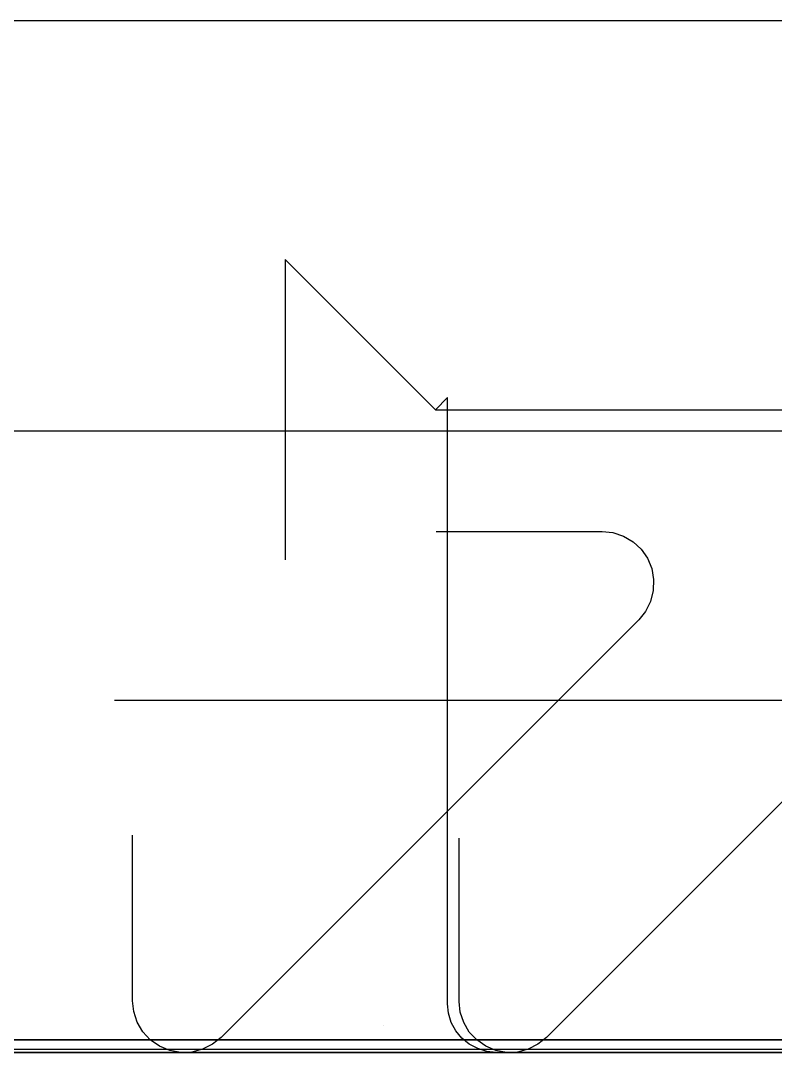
# Model space of a CAD drawing. Header units: metres. Extents: x 34 to 1475, y 34 to 366.
# Drawn here: x 989.5 to 1232.3, y 34 to 366 of the extents above; entities that cross this region are included whole.
import ezdxf

# ---------------------------------------------------------------- set-up
doc = ezdxf.new("R2010")
doc.units = ezdxf.units.M
for name, color, linetype in [('RBAR-T10-F', 2, 'Continuous'), ('RBAR-T10-F1', 2, 'Continuous'), ('RBAR-T10-F2', 2, 'Continuous'), ('RBAR-T10-G', 2, 'Continuous'), ('RBAR-T16-H', 4, 'Continuous'), ('RBAR-T16-H4', 4, 'Continuous'), ('RBAR-T16-K2', 4, 'Continuous'), ('RBAR-T16-K3', 4, 'Continuous'), ('RBAR-T16-K4', 4, 'Continuous'), ('RBAR-T16-L4', 4, 'Continuous'), ('RBAR-T25-J', 6, 'Continuous'), ('RBAR-T8-A', 1, 'Continuous'), ('RBAR-T8-A1', 1, 'Continuous'), ('RBAR-T8-A2', 1, 'Continuous'), ('RBAR-T8-A3', 1, 'Continuous'), ('RBAR-T8-B', 1, 'Continuous'), ('RBAR-T8-B1', 1, 'Continuous'), ('RBAR-T8-D', 1, 'Continuous'), ('RBAR-T8-D1', 1, 'Continuous'), ('RBAR-T8-D2', 1, 'Continuous'), ('RBAR-T8-E', 1, 'Continuous'), ('RBAR-T8-E1', 1, 'Continuous')]:
    doc.layers.add(name, color=color, linetype=linetype)

msp = doc.modelspace()

# ---------------------------------------------------------------- linework, layer by layer
at = {"layer": 'RBAR-T10-F'}
for points in [[(1050, 35, 35), (1050, 35, 4410)], [(1175, 35, 35), (1175, 35, 4410)]]:
    msp.add_polyline3d(points, dxfattribs=at)
at = {"layer": 'RBAR-T10-F1'}
for points in [[(1050, 35, 35), (1050, 35, 5035)], [(1175, 35, 35), (1175, 35, 5035)]]:
    msp.add_polyline3d(points, dxfattribs=at)
at = {"layer": 'RBAR-T10-F2'}
msp.add_polyline3d([(1106.2, 35, 5), (1106.2, 35, 5055)], dxfattribs=at)
at = {"layer": 'RBAR-T10-G'}
for points in [[(721.6, 35, 305.4), (1454.6, 35, 305.4), (1458.6, 35, 305), (1462.4, 35, 303.9), (1466, 35, 302), (1469, 35, 299.5), (1471.6, 35, 296.4), (1473.5, 35, 292.9), (1474.6, 35, 289), (1475, 35, 285.1), (1475, 35, 0)], [(721.6, 35, 4602.7), (1454.6, 35, 4602.7), (1458.6, 35, 4602.3), (1462.4, 35, 4601.2), (1466, 35, 4599.3), (1469, 35, 4596.8), (1471.6, 35, 4593.7), (1473.5, 35, 4590.2), (1474.6, 35, 4586.3), (1475, 35, 4582.4), (1475, 35, 4297.3)]]:
    msp.add_polyline3d(points, dxfattribs=at)
at = {"layer": 'RBAR-T16-H'}
msp.add_polyline3d([(678.6, 38, 0), (1442.8, 38, 0), (1449.1, 38, 0.6), (1455.1, 38, 2.4), (1460.7, 38, 5.4), (1465.6, 38, 9.4), (1469.6, 38, 14.3), (1472.6, 38, 19.9), (1474.4, 38, 25.9), (1475, 38, 32.2), (1475, 38, 152.8), (1474.4, 38, 159.1), (1472.6, 38, 165.2), (1469.6, 38, 170.7), (1465.6, 38, 175.6), (1460.7, 38, 179.6), (1455.1, 38, 182.6), (1449.1, 38, 184.4), (1442.8, 38, 185), (678.6, 38, 185)], dxfattribs=at)
msp.add_polyline3d([(678.6, 38, 0), (1442.8, 38, 0), (1449.1, 38, 0.6), (1455.1, 38, 2.4), (1460.7, 38, 5.4), (1465.6, 38, 9.4), (1469.6, 38, 14.3), (1472.6, 38, 19.9), (1474.4, 38, 25.9), (1475, 38, 32.2), (1475, 38, 152.8), (1474.4, 38, 159.1), (1472.6, 38, 165.2), (1469.6, 38, 170.7), (1465.6, 38, 175.6), (1460.7, 38, 179.6), (1455.1, 38, 182.6), (1449.1, 38, 184.4), (1442.8, 38, 185), (678.6, 38, 185)], dxfattribs=at)
msp.add_polyline3d([(678.6, 38, 0), (1442.8, 38, 0), (1449.1, 38, 0.6), (1455.1, 38, 2.4), (1460.7, 38, 5.4), (1465.6, 38, 9.4), (1469.6, 38, 14.3), (1472.6, 38, 19.9), (1474.4, 38, 25.9), (1475, 38, 32.2), (1475, 38, 152.8), (1474.4, 38, 159.1), (1472.6, 38, 165.2), (1469.6, 38, 170.7), (1465.6, 38, 175.6), (1460.7, 38, 179.6), (1455.1, 38, 182.6), (1449.1, 38, 184.4), (1442.8, 38, 185), (678.6, 38, 185)], dxfattribs=at)
at = {"layer": 'RBAR-T16-H4'}
msp.add_polyline3d([(241.5, 38, 0), (1001.4, 38, 0), (1007.6, 38, 0.6), (1013.6, 38, 2.4), (1019.2, 38, 5.4), (1024, 38, 9.4), (1028, 38, 14.2), (1031, 38, 19.8), (1032.8, 38, 25.8), (1033.4, 38, 32), (1033.4, 38, 1336.8), (1032.8, 38, 1343.1), (1031, 38, 1349.1), (1028, 38, 1354.6), (1024, 38, 1359.5), (1019.2, 38, 1363.4), (1013.6, 38, 1366.4), (1007.6, 38, 1368.2), (1001.4, 38, 1368.8), (241.5, 38, 1368.8)], dxfattribs=at)
at = {"layer": 'RBAR-T16-K2'}
msp.add_polyline3d([(1282.8, 38, 100), (1282.8, 38, 1034.8), (1282.6, 38, 1038.1), (1282.1, 38, 1041.3), (1281.3, 38, 1044.5), (1066.7, 38, 1725.3), (1065.8, 38, 1728.4), (1065.3, 38, 1731.7), (1065.2, 38, 1734.9), (1065.2, 38, 4192.4), (1065.3, 38, 4195.7), (1065.8, 38, 4199), (1066.7, 38, 4202.1), (1140.8, 38, 4437.2), (1141.6, 38, 4440.3), (1142.1, 38, 4443.6), (1142.3, 38, 4446.8), (1142.3, 38, 5055)], dxfattribs=at)
at = {"layer": 'RBAR-T16-K3'}
msp.add_polyline3d([(1359.6, 38, 0), (1359.6, 38, 945.1), (1359.4, 38, 948.4), (1358.9, 38, 951.6), (1358.1, 38, 954.7), (1173.1, 38, 1541.5), (1172.3, 38, 1544.6), (1171.8, 38, 1547.9), (1171.6, 38, 1551.1), (1171.6, 38, 4091.3), (1171.8, 38, 4094.6), (1172.3, 38, 4097.8), (1173.1, 38, 4101), (1228.8, 38, 4277.6), (1229.6, 38, 4280.8), (1230.1, 38, 4284), (1230.3, 38, 4287.2), (1230.3, 38, 4962.4)], dxfattribs=at)
at = {"layer": 'RBAR-T16-K4'}
for points in [[(1110.6, 38, 38), (1110.6, 38, 986.9), (1110.4, 38, 990.2), (1109.9, 38, 993.4), (1109.1, 38, 996.6), (923.4, 38, 1585.7), (922.5, 38, 1588.8), (922, 38, 1592.1), (921.9, 38, 1595.3), (921.9, 38, 4180.9), (922, 38, 4184.2), (922.5, 38, 4187.4), (923.4, 38, 4190.6), (979.3, 38, 4367.9), (980.1, 38, 4371.1), (980.6, 38, 4374.3), (980.8, 38, 4377.6), (980.8, 38, 5000.2)], [(1222.3, 38, 92.8), (1222.3, 38, 1041.7), (1222.2, 38, 1045), (1221.7, 38, 1048.2), (1220.8, 38, 1051.4), (1035.1, 38, 1640.5), (1034.3, 38, 1643.6), (1033.8, 38, 1646.9), (1033.6, 38, 1650.1), (1033.6, 38, 4235.7), (1033.8, 38, 4239), (1034.3, 38, 4242.2), (1035.1, 38, 4245.4), (1091, 38, 4422.7), (1091.8, 38, 4425.9), (1092.3, 38, 4429.1), (1092.5, 38, 4432.4), (1092.5, 38, 5055)]]:
    msp.add_polyline3d(points, dxfattribs=at)
at = {"layer": 'RBAR-T16-L4'}
msp.add_polyline3d([(1227.4, 38, 48), (1227.4, 38, 977.4), (1227.2, 38, 980.6), (1226.7, 38, 983.9), (1225.9, 38, 987), (1097.4, 38, 1394.4), (1096.6, 38, 1397.6), (1096.1, 38, 1400.8), (1096, 38, 1404.1), (1096, 38, 4402.9)], dxfattribs=at)
at = {"layer": 'RBAR-T25-J'}
msp.add_polyline3d([(1106.2, 42.5, 42.5), (1106.2, 42.5, 1892.5)], dxfattribs=at)
at = {"layer": 'RBAR-T8-A'}
msp.add_polyline3d([(841, 34, 0), (1441, 34, 0)], dxfattribs=at)
msp.add_polyline3d([(841, 34, 0), (1441, 34, 0)], dxfattribs=at)
at = {"layer": 'RBAR-T8-A1'}
for points in [[(34, 34, 0), (1134, 34, 0)], [(34, 34, 0), (1134, 34, 0)], [(366, 34, 0), (1466, 34, 0)], [(366, 34, 0), (1466, 34, 0)], [(366, 34, 0), (1466, 34, 0)]]:
    msp.add_polyline3d(points, dxfattribs=at)
at = {"layer": 'RBAR-T8-A2'}
for points in [[(34, 366, 0), (1409, 366, 0)], [(34, 366, 0), (1409, 366, 0)], [(34, 366, 0), (1409, 366, 0)], [(34, 366, 0), (1409, 366, 0)], [(34, 234, 0), (1409, 234, 0)], [(34, 234, 0), (1409, 234, 0)], [(34, 234, 0), (1409, 234, 0)], [(34, 234, 0), (1409, 234, 0)], [(34, 234, 0), (1409, 234, 0)], [(34, 234, 0), (1409, 234, 0)], [(34, 234, 0), (1409, 234, 0)], [(34, 234, 0), (1409, 234, 0)], [(34, 234, 0), (1409, 234, 0)], [(34, 234, 0), (1409, 234, 0)], [(34, 234, 0), (1409, 234, 0)], [(34, 234, 0), (1409, 234, 0)], [(34, 234, 0), (1409, 234, 0)], [(34, 234, 0), (1409, 234, 0)], [(34, 234, 0), (1409, 234, 0)], [(34, 234, 0), (1409, 234, 0)], [(34, 234, 0), (1409, 234, 0)], [(34, 234, 0), (1409, 234, 0)], [(34, 234, 0), (1409, 234, 0)], [(34, 234, 0), (1409, 234, 0)], [(34, 234, 0), (1409, 234, 0)], [(34, 234, 0), (1409, 234, 0)], [(34, 234, 0), (1409, 234, 0)], [(34, 234, 0), (1409, 234, 0)], [(34, 234, 0), (1409, 234, 0)], [(34, 234, 0), (1409, 234, 0)]]:
    msp.add_polyline3d(points, dxfattribs=at)
at = {"layer": 'RBAR-T8-A3'}
msp.add_polyline3d([(34, 366, 0), (1459, 366, 0)], dxfattribs=at)
msp.add_polyline3d([(34, 366, 0), (1459, 366, 0)], dxfattribs=at)
msp.add_polyline3d([(34, 366, 0), (1459, 366, 0)], dxfattribs=at)
msp.add_polyline3d([(34, 366, 0), (1459, 366, 0)], dxfattribs=at)
msp.add_polyline3d([(34, 366, 0), (1459, 366, 0)], dxfattribs=at)
msp.add_polyline3d([(34, 366, 0), (1459, 366, 0)], dxfattribs=at)
msp.add_polyline3d([(34, 366, 0), (1459, 366, 0)], dxfattribs=at)
msp.add_polyline3d([(34, 366, 0), (1459, 366, 0)], dxfattribs=at)
msp.add_polyline3d([(34, 366, 0), (1459, 366, 0)], dxfattribs=at)
msp.add_polyline3d([(34, 366, 0), (1459, 366, 0)], dxfattribs=at)
msp.add_polyline3d([(34, 366, 0), (1459, 366, 0)], dxfattribs=at)
msp.add_polyline3d([(34, 366, 0), (1459, 366, 0)], dxfattribs=at)
msp.add_polyline3d([(34, 366, 0), (1459, 366, 0)], dxfattribs=at)
msp.add_polyline3d([(34, 366, 0), (1459, 366, 0)], dxfattribs=at)
msp.add_polyline3d([(34, 366, 0), (1459, 366, 0)], dxfattribs=at)
msp.add_polyline3d([(34, 366, 0), (1459, 366, 0)], dxfattribs=at)
msp.add_polyline3d([(34, 366, 0), (1459, 366, 0)], dxfattribs=at)
msp.add_polyline3d([(34, 366, 0), (1459, 366, 0)], dxfattribs=at)
msp.add_polyline3d([(34, 366, 0), (1459, 366, 0)], dxfattribs=at)
msp.add_polyline3d([(34, 366, 0), (1459, 366, 0)], dxfattribs=at)
msp.add_polyline3d([(34, 366, 0), (1459, 366, 0)], dxfattribs=at)
msp.add_polyline3d([(34, 366, 0), (1459, 366, 0)], dxfattribs=at)
msp.add_polyline3d([(34, 366, 0), (1459, 366, 0)], dxfattribs=at)
msp.add_polyline3d([(34, 366, 0), (1459, 366, 0)], dxfattribs=at)
msp.add_polyline3d([(34, 366, 0), (1459, 366, 0)], dxfattribs=at)
msp.add_polyline3d([(34, 366, 0), (1459, 366, 0)], dxfattribs=at)
msp.add_polyline3d([(34, 366, 0), (1459, 366, 0)], dxfattribs=at)
msp.add_polyline3d([(34, 366, 0), (1459, 366, 0)], dxfattribs=at)
msp.add_polyline3d([(34, 366, 0), (1459, 366, 0)], dxfattribs=at)
msp.add_polyline3d([(34, 366, 0), (1459, 366, 0)], dxfattribs=at)
at = {"layer": 'RBAR-T8-B'}
for points in [[(815.8, 34, 866.1), (1202.3, 34, 866.1), (1205.5, 34, 866.4), (1208.6, 34, 867.3), (1211.4, 34, 868.8), (1213.9, 34, 870.8), (1215.9, 34, 873.3), (1217.4, 34, 876.1), (1218.3, 34, 879.2), (1218.6, 34, 882.3), (1218.6, 34, 933.2), (1218.3, 34, 936.4), (1217.4, 34, 939.4), (1215.9, 34, 942.2), (1213.9, 34, 944.7), (1211.4, 34, 946.7), (1208.6, 34, 948.2), (1205.5, 34, 949.2), (1202.3, 34, 949.5), (815.8, 34, 949.5)], [(815.8, 34, 883.3), (1202.3, 34, 883.3), (1205.5, 34, 883.6), (1208.6, 34, 884.5), (1211.4, 34, 886), (1213.9, 34, 888), (1215.9, 34, 890.5), (1217.4, 34, 893.3), (1218.3, 34, 896.4), (1218.6, 34, 899.6), (1218.6, 34, 950.4), (1218.3, 34, 953.6), (1217.4, 34, 956.6), (1215.9, 34, 959.5), (1213.9, 34, 961.9), (1211.4, 34, 963.9), (1208.6, 34, 965.5), (1205.5, 34, 966.4), (1202.3, 34, 966.7), (815.8, 34, 966.7)], [(815.8, 34, 1058), (1202.3, 34, 1058), (1205.5, 34, 1058.3), (1208.6, 34, 1059.2), (1211.4, 34, 1060.7), (1213.9, 34, 1062.7), (1215.9, 34, 1065.2), (1217.4, 34, 1068), (1218.3, 34, 1071.1), (1218.6, 34, 1074.3), (1218.6, 34, 1125.1), (1218.3, 34, 1128.3), (1217.4, 34, 1131.3), (1215.9, 34, 1134.2), (1213.9, 34, 1136.6), (1211.4, 34, 1138.7), (1208.6, 34, 1140.2), (1205.5, 34, 1141.1), (1202.3, 34, 1141.4), (815.8, 34, 1141.4)], [(815.8, 34, 1075.1), (1202.3, 34, 1075.1), (1205.5, 34, 1075.4), (1208.6, 34, 1076.4), (1211.4, 34, 1077.9), (1213.9, 34, 1079.9), (1215.9, 34, 1082.3), (1217.4, 34, 1085.2), (1218.3, 34, 1088.2), (1218.6, 34, 1091.4), (1218.6, 34, 1142.2), (1218.3, 34, 1145.4), (1217.4, 34, 1148.5), (1215.9, 34, 1151.3), (1213.9, 34, 1153.8), (1211.4, 34, 1155.8), (1208.6, 34, 1157.3), (1205.5, 34, 1158.2), (1202.3, 34, 1158.5), (815.8, 34, 1158.5)], [(815.8, 34, 1249.9), (1202.3, 34, 1249.9), (1205.5, 34, 1250.2), (1208.6, 34, 1251.1), (1211.4, 34, 1252.6), (1213.9, 34, 1254.7), (1215.9, 34, 1257.1), (1217.4, 34, 1259.9), (1218.3, 34, 1263), (1218.6, 34, 1266.2), (1218.6, 34, 1317), (1218.3, 34, 1320.2), (1217.4, 34, 1323.3), (1215.9, 34, 1326.1), (1213.9, 34, 1328.5), (1211.4, 34, 1330.6), (1208.6, 34, 1332.1), (1205.5, 34, 1333), (1202.3, 34, 1333.3), (815.8, 34, 1333.3)], [(815.8, 34, 1266.9), (1202.3, 34, 1266.9), (1205.5, 34, 1267.3), (1208.6, 34, 1268.2), (1211.4, 34, 1269.7), (1213.9, 34, 1271.7), (1215.9, 34, 1274.2), (1217.4, 34, 1277), (1218.3, 34, 1280), (1218.6, 34, 1283.2), (1218.6, 34, 1334.1), (1218.3, 34, 1337.3), (1217.4, 34, 1340.3), (1215.9, 34, 1343.1), (1213.9, 34, 1345.6), (1211.4, 34, 1347.6), (1208.6, 34, 1349.1), (1205.5, 34, 1350), (1202.3, 34, 1350.4), (815.8, 34, 1350.4)], [(815.8, 34, 1441.8), (1202.3, 34, 1441.8), (1205.5, 34, 1442.1), (1208.6, 34, 1443), (1211.4, 34, 1444.6), (1213.9, 34, 1446.6), (1215.9, 34, 1449), (1217.4, 34, 1451.9), (1218.3, 34, 1454.9), (1218.6, 34, 1458.1), (1218.6, 34, 1508.9), (1218.3, 34, 1512.1), (1217.4, 34, 1515.2), (1215.9, 34, 1518), (1213.9, 34, 1520.5), (1211.4, 34, 1522.5), (1208.6, 34, 1524), (1205.5, 34, 1524.9), (1202.3, 34, 1525.2), (815.8, 34, 1525.2)], [(815.8, 34, 1458.8), (1202.3, 34, 1458.8), (1205.5, 34, 1459.1), (1208.6, 34, 1460), (1211.4, 34, 1461.5), (1213.9, 34, 1463.5), (1215.9, 34, 1466), (1217.4, 34, 1468.8), (1218.3, 34, 1471.9), (1218.6, 34, 1475.1), (1218.6, 34, 1525.9), (1218.3, 34, 1529.1), (1217.4, 34, 1532.1), (1215.9, 34, 1535), (1213.9, 34, 1537.4), (1211.4, 34, 1539.4), (1208.6, 34, 1541), (1205.5, 34, 1541.9), (1202.3, 34, 1542.2), (815.8, 34, 1542.2)], [(815.8, 34, 1633.7), (1202.3, 34, 1633.7), (1205.5, 34, 1634), (1208.6, 34, 1635), (1211.4, 34, 1636.5), (1213.9, 34, 1638.5), (1215.9, 34, 1641), (1217.4, 34, 1643.8), (1218.3, 34, 1646.8), (1218.6, 34, 1650), (1218.6, 34, 1700.9), (1218.3, 34, 1704), (1217.4, 34, 1707.1), (1215.9, 34, 1709.9), (1213.9, 34, 1712.4), (1211.4, 34, 1714.4), (1208.6, 34, 1715.9), (1205.5, 34, 1716.8), (1202.3, 34, 1717.1), (815.8, 34, 1717.1)], [(815.8, 34, 1650.6), (1202.3, 34, 1650.6), (1205.5, 34, 1650.9), (1208.6, 34, 1651.8), (1211.4, 34, 1653.4), (1213.9, 34, 1655.4), (1215.9, 34, 1657.8), (1217.4, 34, 1660.7), (1218.3, 34, 1663.7), (1218.6, 34, 1666.9), (1218.6, 34, 1717.7), (1218.3, 34, 1720.9), (1217.4, 34, 1724), (1215.9, 34, 1726.8), (1213.9, 34, 1729.3), (1211.4, 34, 1731.3), (1208.6, 34, 1732.8), (1205.5, 34, 1733.7), (1202.3, 34, 1734), (815.8, 34, 1734)], [(1038.2, 34, 0), (1424.7, 34, 0), (1427.9, 34, 0.3), (1431, 34, 1.2), (1433.8, 34, 2.7), (1436.2, 34, 4.8), (1438.3, 34, 7.2), (1439.8, 34, 10), (1440.7, 34, 13.1), (1441, 34, 16.3), (1441, 34, 67.1), (1440.7, 34, 70.3), (1439.8, 34, 73.4), (1438.3, 34, 76.2), (1436.2, 34, 78.6), (1433.8, 34, 80.7), (1431, 34, 82.2), (1427.9, 34, 83.1), (1424.7, 34, 83.4), (1038.2, 34, 83.4)], [(1038.2, 34, 0), (1424.7, 34, 0), (1427.9, 34, 0.3), (1431, 34, 1.2), (1433.8, 34, 2.7), (1436.2, 34, 4.8), (1438.3, 34, 7.2), (1439.8, 34, 10), (1440.7, 34, 13.1), (1441, 34, 16.3), (1441, 34, 67.1), (1440.7, 34, 70.3), (1439.8, 34, 73.4), (1438.3, 34, 76.2), (1436.2, 34, 78.6), (1433.8, 34, 80.7), (1431, 34, 82.2), (1427.9, 34, 83.1), (1424.7, 34, 83.4), (1038.2, 34, 83.4)], [(1038.2, 34, 0), (1424.7, 34, 0), (1427.9, 34, 0.3), (1431, 34, 1.2), (1433.8, 34, 2.7), (1436.2, 34, 4.8), (1438.3, 34, 7.2), (1439.8, 34, 10), (1440.7, 34, 13.1), (1441, 34, 16.3), (1441, 34, 67.1), (1440.7, 34, 70.3), (1439.8, 34, 73.4), (1438.3, 34, 76.2), (1436.2, 34, 78.6), (1433.8, 34, 80.7), (1431, 34, 82.2), (1427.9, 34, 83.1), (1424.7, 34, 83.4), (1038.2, 34, 83.4)], [(1038.2, 34, 0), (1424.7, 34, 0), (1427.9, 34, 0.3), (1431, 34, 1.2), (1433.8, 34, 2.7), (1436.2, 34, 4.8), (1438.3, 34, 7.2), (1439.8, 34, 10), (1440.7, 34, 13.1), (1441, 34, 16.3), (1441, 34, 67.1), (1440.7, 34, 70.3), (1439.8, 34, 73.4), (1438.3, 34, 76.2), (1436.2, 34, 78.6), (1433.8, 34, 80.7), (1431, 34, 82.2), (1427.9, 34, 83.1), (1424.7, 34, 83.4), (1038.2, 34, 83.4)], [(1038.2, 34, 0), (1424.7, 34, 0), (1427.9, 34, 0.3), (1431, 34, 1.2), (1433.8, 34, 2.7), (1436.2, 34, 4.8), (1438.3, 34, 7.2), (1439.8, 34, 10), (1440.7, 34, 13.1), (1441, 34, 16.3), (1441, 34, 67.1), (1440.7, 34, 70.3), (1439.8, 34, 73.4), (1438.3, 34, 76.2), (1436.2, 34, 78.6), (1433.8, 34, 80.7), (1431, 34, 82.2), (1427.9, 34, 83.1), (1424.7, 34, 83.4), (1038.2, 34, 83.4)], [(1038.2, 34, 0), (1424.7, 34, 0), (1427.9, 34, 0.3), (1431, 34, 1.2), (1433.8, 34, 2.7), (1436.2, 34, 4.8), (1438.3, 34, 7.2), (1439.8, 34, 10), (1440.7, 34, 13.1), (1441, 34, 16.3), (1441, 34, 67.1), (1440.7, 34, 70.3), (1439.8, 34, 73.4), (1438.3, 34, 76.2), (1436.2, 34, 78.6), (1433.8, 34, 80.7), (1431, 34, 82.2), (1427.9, 34, 83.1), (1424.7, 34, 83.4), (1038.2, 34, 83.4)], [(1038.2, 34, 0), (1424.7, 34, 0), (1427.9, 34, 0.3), (1431, 34, 1.2), (1433.8, 34, 2.7), (1436.2, 34, 4.8), (1438.3, 34, 7.2), (1439.8, 34, 10), (1440.7, 34, 13.1), (1441, 34, 16.3), (1441, 34, 67.1), (1440.7, 34, 70.3), (1439.8, 34, 73.4), (1438.3, 34, 76.2), (1436.2, 34, 78.6), (1433.8, 34, 80.7), (1431, 34, 82.2), (1427.9, 34, 83.1), (1424.7, 34, 83.4), (1038.2, 34, 83.4)]]:
    msp.add_polyline3d(points, dxfattribs=at)
at = {"layer": 'RBAR-T8-B1'}
for points in [[(1019.7, 34, 0), (1403.9, 34, 0), (1407, 34.3, 0), (1410.1, 35.2, 0), (1412.9, 36.7, 0), (1415.3, 38.7, 0), (1417.3, 41.2, 0), (1418.8, 44, 0), (1419.7, 47, 0), (1420, 50.2, 0), (1420, 131.1, 0), (1419.7, 134.2, 0), (1418.8, 137.2, 0), (1417.3, 140, 0), (1415.3, 142.5, 0), (1412.9, 144.5, 0), (1410.1, 146, 0), (1407, 146.9, 0), (1403.9, 147.2, 0), (1019.7, 147.2, 0)], [(1019.7, 34, 0), (1403.9, 34, 0), (1407, 34.3, 0), (1410.1, 35.2, 0), (1412.9, 36.7, 0), (1415.3, 38.7, 0), (1417.3, 41.2, 0), (1418.8, 44, 0), (1419.7, 47, 0), (1420, 50.2, 0), (1420, 131.1, 0), (1419.7, 134.2, 0), (1418.8, 137.2, 0), (1417.3, 140, 0), (1415.3, 142.5, 0), (1412.9, 144.5, 0), (1410.1, 146, 0), (1407, 146.9, 0), (1403.9, 147.2, 0), (1019.7, 147.2, 0)], [(1019.7, 34, 0), (1403.9, 34, 0), (1407, 34.3, 0), (1410.1, 35.2, 0), (1412.9, 36.7, 0), (1415.3, 38.7, 0), (1417.3, 41.2, 0), (1418.8, 44, 0), (1419.7, 47, 0), (1420, 50.2, 0), (1420, 131.1, 0), (1419.7, 134.2, 0), (1418.8, 137.2, 0), (1417.3, 140, 0), (1415.3, 142.5, 0), (1412.9, 144.5, 0), (1410.1, 146, 0), (1407, 146.9, 0), (1403.9, 147.2, 0), (1019.7, 147.2, 0)], [(1019.7, 34, 0), (1403.9, 34, 0), (1407, 34.3, 0), (1410.1, 35.2, 0), (1412.9, 36.7, 0), (1415.3, 38.7, 0), (1417.3, 41.2, 0), (1418.8, 44, 0), (1419.7, 47, 0), (1420, 50.2, 0), (1420, 131.1, 0), (1419.7, 134.2, 0), (1418.8, 137.2, 0), (1417.3, 140, 0), (1415.3, 142.5, 0), (1412.9, 144.5, 0), (1410.1, 146, 0), (1407, 146.9, 0), (1403.9, 147.2, 0), (1019.7, 147.2, 0)], [(1019.7, 34, 0), (1403.9, 34, 0), (1407, 34.3, 0), (1410.1, 35.2, 0), (1412.9, 36.7, 0), (1415.3, 38.7, 0), (1417.3, 41.2, 0), (1418.8, 44, 0), (1419.7, 47, 0), (1420, 50.2, 0), (1420, 131.1, 0), (1419.7, 134.2, 0), (1418.8, 137.2, 0), (1417.3, 140, 0), (1415.3, 142.5, 0), (1412.9, 144.5, 0), (1410.1, 146, 0), (1407, 146.9, 0), (1403.9, 147.2, 0), (1019.7, 147.2, 0)], [(1019.7, 34, 0), (1403.9, 34, 0), (1407, 34.3, 0), (1410.1, 35.2, 0), (1412.9, 36.7, 0), (1415.3, 38.7, 0), (1417.3, 41.2, 0), (1418.8, 44, 0), (1419.7, 47, 0), (1420, 50.2, 0), (1420, 131.1, 0), (1419.7, 134.2, 0), (1418.8, 137.2, 0), (1417.3, 140, 0), (1415.3, 142.5, 0), (1412.9, 144.5, 0), (1410.1, 146, 0), (1407, 146.9, 0), (1403.9, 147.2, 0), (1019.7, 147.2, 0)], [(1019.7, 34, 0), (1403.9, 34, 0), (1407, 34.3, 0), (1410.1, 35.2, 0), (1412.9, 36.7, 0), (1415.3, 38.7, 0), (1417.3, 41.2, 0), (1418.8, 44, 0), (1419.7, 47, 0), (1420, 50.2, 0), (1420, 131.1, 0), (1419.7, 134.2, 0), (1418.8, 137.2, 0), (1417.3, 140, 0), (1415.3, 142.5, 0), (1412.9, 144.5, 0), (1410.1, 146, 0), (1407, 146.9, 0), (1403.9, 147.2, 0), (1019.7, 147.2, 0)], [(1019.7, 34, 0), (1403.9, 34, 0), (1407, 34.3, 0), (1410.1, 35.2, 0), (1412.9, 36.7, 0), (1415.3, 38.7, 0), (1417.3, 41.2, 0), (1418.8, 44, 0), (1419.7, 47, 0), (1420, 50.2, 0), (1420, 131.1, 0), (1419.7, 134.2, 0), (1418.8, 137.2, 0), (1417.3, 140, 0), (1415.3, 142.5, 0), (1412.9, 144.5, 0), (1410.1, 146, 0), (1407, 146.9, 0), (1403.9, 147.2, 0), (1019.7, 147.2, 0)], [(1019.7, 34, 0), (1403.9, 34, 0), (1407, 34.3, 0), (1410.1, 35.2, 0), (1412.9, 36.7, 0), (1415.3, 38.7, 0), (1417.3, 41.2, 0), (1418.8, 44, 0), (1419.7, 47, 0), (1420, 50.2, 0), (1420, 131.1, 0), (1419.7, 134.2, 0), (1418.8, 137.2, 0), (1417.3, 140, 0), (1415.3, 142.5, 0), (1412.9, 144.5, 0), (1410.1, 146, 0), (1407, 146.9, 0), (1403.9, 147.2, 0), (1019.7, 147.2, 0)], [(1074.6, 34, 0), (1458.8, 34, 0), (1462, 34.3, 0), (1465, 35.2, 0), (1467.8, 36.7, 0), (1470.3, 38.7, 0), (1472.3, 41.2, 0), (1473.8, 44, 0), (1474.7, 47, 0), (1475, 50.2, 0), (1475, 131.1, 0), (1474.7, 134.2, 0), (1473.8, 137.2, 0), (1472.3, 140, 0), (1470.3, 142.5, 0), (1467.8, 144.5, 0), (1465, 146, 0), (1462, 146.9, 0), (1458.8, 147.2, 0), (1074.6, 147.2, 0)], [(1074.6, 34, 0), (1458.8, 34, 0), (1462, 34.3, 0), (1465, 35.2, 0), (1467.8, 36.7, 0), (1470.3, 38.7, 0), (1472.3, 41.2, 0), (1473.8, 44, 0), (1474.7, 47, 0), (1475, 50.2, 0), (1475, 131.1, 0), (1474.7, 134.2, 0), (1473.8, 137.2, 0), (1472.3, 140, 0), (1470.3, 142.5, 0), (1467.8, 144.5, 0), (1465, 146, 0), (1462, 146.9, 0), (1458.8, 147.2, 0), (1074.6, 147.2, 0)]]:
    msp.add_polyline3d(points, dxfattribs=at)
at = {"layer": 'RBAR-T8-D'}
for points in [[(859.3, 34, 2476.3), (1037, 34, 2476.3), (1040.1, 34, 2476), (1043.1, 34, 2475.1), (1045.8, 34, 2473.6), (1048.2, 34, 2471.7), (1050.1, 34, 2469.3), (1051.6, 34, 2466.6), (1052.5, 34, 2463.6), (1052.8, 34, 2460.5), (1052.8, 34, 2174.1), (1052.5, 34, 2171.1), (1051.6, 34, 2168.1), (1050.1, 34, 2165.4), (1048.2, 34, 2163), (1045.8, 34, 2161), (1043.1, 34, 2159.6), (1040.1, 34, 2158.7), (1037, 34, 2158.4), (879, 34, 2158.4)], [(859.3, 34, 2574.2), (1037, 34, 2574.2), (1040.1, 34, 2573.9), (1043.1, 34, 2573), (1045.8, 34, 2571.5), (1048.2, 34, 2569.6), (1050.1, 34, 2567.2), (1051.6, 34, 2564.4), (1052.5, 34, 2561.5), (1052.8, 34, 2558.4), (1052.8, 34, 2272), (1052.5, 34, 2268.9), (1051.6, 34, 2266), (1050.1, 34, 2263.3), (1048.2, 34, 2260.9), (1045.8, 34, 2258.9), (1043.1, 34, 2257.4), (1040.1, 34, 2256.5), (1037, 34, 2256.2), (879, 34, 2256.2)], [(994, 34, 5006.1), (1171.7, 34, 5006.1), (1174.8, 34, 5005.8), (1177.8, 34, 5004.9), (1180.5, 34, 5003.5), (1182.9, 34, 5001.5), (1184.9, 34, 4999.1), (1186.3, 34, 4996.4), (1187.2, 34, 4993.4), (1187.5, 34, 4990.3), (1187.5, 34, 4704), (1187.2, 34, 4700.9), (1186.3, 34, 4697.9), (1184.9, 34, 4695.2), (1182.9, 34, 4692.8), (1180.5, 34, 4690.8), (1177.8, 34, 4689.4), (1174.8, 34, 4688.5), (1171.7, 34, 4688.2), (1013.7, 34, 4688.2), (1010.7, 34, 4688.5), (1007.7, 34, 4689.4), (1005, 34, 4690.8), (1002.6, 34, 4692.8), (1000.6, 34, 4695.2), (999.1, 34, 4697.9), (998.2, 34, 4700.9), (997.9, 34, 4704), (997.9, 34, 5010.1), (994, 34, 5006.1), (945.1, 34, 5055)], [(1247.5, 34, 318), (1198.6, 34, 366.8), (1198.6, 34, 269.1)], [(1247.5, 34, 318), (1198.6, 34, 366.8), (1198.6, 34, 269.1)]]:
    msp.add_polyline3d(points, dxfattribs=at)
at = {"layer": 'RBAR-T8-D1'}
for points in [[(1425.4, 34, 0), (1142.4, 34, 0), (1139.4, 34.3, 0), (1136.5, 35.2, 0), (1133.8, 36.6, 0), (1131.4, 38.6, 0), (1129.5, 40.9, 0), (1128, 43.6, 0), (1127.1, 46.6, 0), (1126.8, 49.6, 0), (1126.8, 244.7, 0), (1122.9, 240.8, 0), (1074.6, 289.1, 0), (1074.6, 192.5, 0)], [(1425.4, 34, 0), (1142.4, 34, 0), (1139.4, 34.3, 0), (1136.5, 35.2, 0), (1133.8, 36.6, 0), (1131.4, 38.6, 0), (1129.5, 40.9, 0), (1128, 43.6, 0), (1127.1, 46.6, 0), (1126.8, 49.6, 0), (1126.8, 244.7, 0), (1122.9, 240.8, 0), (1074.6, 289.1, 0), (1074.6, 192.5, 0)], [(1425.4, 34, 0), (1142.4, 34, 0), (1139.4, 34.3, 0), (1136.5, 35.2, 0), (1133.8, 36.6, 0), (1131.4, 38.6, 0), (1129.5, 40.9, 0), (1128, 43.6, 0), (1127.1, 46.6, 0), (1126.8, 49.6, 0), (1126.8, 244.7, 0), (1122.9, 240.8, 0), (1074.6, 289.1, 0), (1074.6, 192.5, 0)], [(1122.9, 240.8, 0), (1425.4, 240.8, 0)], [(1122.9, 240.8, 0), (1425.4, 240.8, 0)], [(1122.9, 240.8, 0), (1425.4, 240.8, 0)]]:
    msp.add_polyline3d(points, dxfattribs=at)
at = {"layer": 'RBAR-T8-D2'}
for points in [[(864.4, 34, 536.7), (1168.7, 34, 536.7), (1171.8, 34, 536.4), (1174.7, 34, 535.5), (1177.4, 34, 534.1), (1179.8, 34, 532.1), (1181.8, 34, 529.7), (1183.2, 34, 527), (1184.1, 34, 524.1), (1184.4, 34, 521), (1184.4, 34, 148), (1184.1, 34, 144.9), (1183.2, 34, 142), (1181.8, 34, 139.3), (1179.8, 34, 136.9), (1177.4, 34, 134.9), (1174.7, 34, 133.5), (1171.8, 34, 132.6), (1168.7, 34, 132.3), (884, 34, 132.3)], [(864.4, 34, 625), (1168.7, 34, 625), (1171.8, 34, 624.7), (1174.7, 34, 623.8), (1177.4, 34, 622.3), (1179.8, 34, 620.4), (1181.8, 34, 618), (1183.2, 34, 615.3), (1184.1, 34, 612.3), (1184.4, 34, 609.3), (1184.4, 34, 236.2), (1184.1, 34, 233.2), (1183.2, 34, 230.2), (1181.8, 34, 227.5), (1179.8, 34, 225.1), (1177.4, 34, 223.2), (1174.7, 34, 221.7), (1171.8, 34, 220.8), (1168.7, 34, 220.5), (884, 34, 220.5)], [(864.4, 34, 713.2), (1168.7, 34, 713.2), (1171.8, 34, 712.9), (1174.7, 34, 712), (1177.4, 34, 710.5), (1179.8, 34, 708.6), (1181.8, 34, 706.2), (1183.2, 34, 703.5), (1184.1, 34, 700.5), (1184.4, 34, 697.5), (1184.4, 34, 324.5), (1184.1, 34, 321.4), (1183.2, 34, 318.4), (1181.8, 34, 315.7), (1179.8, 34, 313.4), (1177.4, 34, 311.4), (1174.7, 34, 309.9), (1171.8, 34, 309.1), (1168.7, 34, 308.8), (884, 34, 308.8)], [(864.4, 34, 801.4), (1168.7, 34, 801.4), (1171.8, 34, 801.1), (1174.7, 34, 800.2), (1177.4, 34, 798.8), (1179.8, 34, 796.8), (1181.8, 34, 794.5), (1183.2, 34, 791.7), (1184.1, 34, 788.8), (1184.4, 34, 785.7), (1184.4, 34, 412.7), (1184.1, 34, 409.6), (1183.2, 34, 406.7), (1181.8, 34, 404), (1179.8, 34, 401.6), (1177.4, 34, 399.6), (1174.7, 34, 398.2), (1171.8, 34, 397.3), (1168.7, 34, 397), (884, 34, 397)], [(864.4, 34, 977.9), (1168.7, 34, 977.9), (1171.8, 34, 977.6), (1174.7, 34, 976.7), (1177.4, 34, 975.3), (1179.8, 34, 973.3), (1181.8, 34, 971), (1183.2, 34, 968.2), (1184.1, 34, 965.3), (1184.4, 34, 962.2), (1184.4, 34, 589.2), (1184.1, 34, 586.1), (1183.2, 34, 583.2), (1181.8, 34, 580.5), (1179.8, 34, 578.1), (1177.4, 34, 576.1), (1174.7, 34, 574.7), (1171.8, 34, 573.8), (1168.7, 34, 573.5), (884, 34, 573.5)], [(864.4, 34, 1066.2), (1168.7, 34, 1066.2), (1171.8, 34, 1065.9), (1174.7, 34, 1065), (1177.4, 34, 1063.5), (1179.8, 34, 1061.6), (1181.8, 34, 1059.2), (1183.2, 34, 1056.5), (1184.1, 34, 1053.5), (1184.4, 34, 1050.5), (1184.4, 34, 677.5), (1184.1, 34, 674.4), (1183.2, 34, 671.4), (1181.8, 34, 668.7), (1179.8, 34, 666.4), (1177.4, 34, 664.4), (1174.7, 34, 662.9), (1171.8, 34, 662.1), (1168.7, 34, 661.8), (884, 34, 661.8)], [(864.4, 34, 1154.4), (1168.7, 34, 1154.4), (1171.8, 34, 1154.1), (1174.7, 34, 1153.2), (1177.4, 34, 1151.8), (1179.8, 34, 1149.8), (1181.8, 34, 1147.5), (1183.2, 34, 1144.7), (1184.1, 34, 1141.8), (1184.4, 34, 1138.7), (1184.4, 34, 765.7), (1184.1, 34, 762.6), (1183.2, 34, 759.7), (1181.8, 34, 757), (1179.8, 34, 754.6), (1177.4, 34, 752.6), (1174.7, 34, 751.2), (1171.8, 34, 750.3), (1168.7, 34, 750), (884, 34, 750)], [(1425.3, 34, 0), (1140.6, 34, 0), (1137.6, 34, 0.3), (1134.6, 34, 1.2), (1131.9, 34, 2.6), (1129.5, 34, 4.6), (1127.6, 34, 7), (1126.1, 34, 9.7), (1125.2, 34, 12.6), (1124.9, 34, 15.7), (1124.9, 34, 408.4), (1121, 34, 404.4), (1072.4, 34, 453), (1072.4, 34, 355.8)], [(1425.3, 34, 0), (1140.6, 34, 0), (1137.6, 34, 0.3), (1134.6, 34, 1.2), (1131.9, 34, 2.6), (1129.5, 34, 4.6), (1127.6, 34, 7), (1126.1, 34, 9.7), (1125.2, 34, 12.6), (1124.9, 34, 15.7), (1124.9, 34, 408.4), (1121, 34, 404.4), (1072.4, 34, 453), (1072.4, 34, 355.8)], [(1425.3, 34, 0), (1140.6, 34, 0), (1137.6, 34, 0.3), (1134.6, 34, 1.2), (1131.9, 34, 2.6), (1129.5, 34, 4.6), (1127.6, 34, 7), (1126.1, 34, 9.7), (1125.2, 34, 12.6), (1124.9, 34, 15.7), (1124.9, 34, 408.4), (1121, 34, 404.4), (1072.4, 34, 453), (1072.4, 34, 355.8)], [(1425.3, 34, 0), (1140.6, 34, 0), (1137.6, 34, 0.3), (1134.6, 34, 1.2), (1131.9, 34, 2.6), (1129.5, 34, 4.6), (1127.6, 34, 7), (1126.1, 34, 9.7), (1125.2, 34, 12.6), (1124.9, 34, 15.7), (1124.9, 34, 408.4), (1121, 34, 404.4), (1072.4, 34, 453), (1072.4, 34, 355.8)], [(1425.3, 34, 0), (1140.6, 34, 0), (1137.6, 34, 0.3), (1134.6, 34, 1.2), (1131.9, 34, 2.6), (1129.5, 34, 4.6), (1127.6, 34, 7), (1126.1, 34, 9.7), (1125.2, 34, 12.6), (1124.9, 34, 15.7), (1124.9, 34, 408.4), (1121, 34, 404.4), (1072.4, 34, 453), (1072.4, 34, 355.8)], [(1425.3, 34, 0), (1140.6, 34, 0), (1137.6, 34, 0.3), (1134.6, 34, 1.2), (1131.9, 34, 2.6), (1129.5, 34, 4.6), (1127.6, 34, 7), (1126.1, 34, 9.7), (1125.2, 34, 12.6), (1124.9, 34, 15.7), (1124.9, 34, 408.4), (1121, 34, 404.4), (1072.4, 34, 453), (1072.4, 34, 355.8)], [(1425.3, 34, 0), (1140.6, 34, 0), (1137.6, 34, 0.3), (1134.6, 34, 1.2), (1131.9, 34, 2.6), (1129.5, 34, 4.6), (1127.6, 34, 7), (1126.1, 34, 9.7), (1125.2, 34, 12.6), (1124.9, 34, 15.7), (1124.9, 34, 408.4), (1121, 34, 404.4), (1072.4, 34, 453), (1072.4, 34, 355.8)], [(1425.3, 34, 0), (1140.6, 34, 0), (1137.6, 34, 0.3), (1134.6, 34, 1.2), (1131.9, 34, 2.6), (1129.5, 34, 4.6), (1127.6, 34, 7), (1126.1, 34, 9.7), (1125.2, 34, 12.6), (1124.9, 34, 15.7), (1124.9, 34, 408.4), (1121, 34, 404.4), (1072.4, 34, 453), (1072.4, 34, 355.8)], [(1425.3, 34, 0), (1140.6, 34, 0), (1137.6, 34, 0.3), (1134.6, 34, 1.2), (1131.9, 34, 2.6), (1129.5, 34, 4.6), (1127.6, 34, 7), (1126.1, 34, 9.7), (1125.2, 34, 12.6), (1124.9, 34, 15.7), (1124.9, 34, 408.4), (1121, 34, 404.4), (1072.4, 34, 453), (1072.4, 34, 355.8)], [(1425.3, 34, 0), (1140.6, 34, 0), (1137.6, 34, 0.3), (1134.6, 34, 1.2), (1131.9, 34, 2.6), (1129.5, 34, 4.6), (1127.6, 34, 7), (1126.1, 34, 9.7), (1125.2, 34, 12.6), (1124.9, 34, 15.7), (1124.9, 34, 408.4), (1121, 34, 404.4), (1072.4, 34, 453), (1072.4, 34, 355.8)], [(1121, 34, 404.4), (1425.3, 34, 404.4)], [(1121, 34, 404.4), (1425.3, 34, 404.4)], [(1121, 34, 404.4), (1425.3, 34, 404.4)], [(1121, 34, 404.4), (1425.3, 34, 404.4)], [(1121, 34, 404.4), (1425.3, 34, 404.4)], [(1121, 34, 404.4), (1425.3, 34, 404.4)], [(1121, 34, 404.4), (1425.3, 34, 404.4)], [(1121, 34, 404.4), (1425.3, 34, 404.4)], [(1121, 34, 404.4), (1425.3, 34, 404.4)], [(1121, 34, 404.4), (1425.3, 34, 404.4)]]:
    msp.add_polyline3d(points, dxfattribs=at)
at = {"layer": 'RBAR-T8-E'}
for points in [[(1123.2, 201.6, 2527.5), (1176.5, 201.6, 2527.5), (1180, 201.3, 2527.5), (1183.4, 200.1, 2527.5), (1186.5, 198.3, 2527.5), (1189.1, 195.9, 2527.5), (1191.1, 193, 2527.5), (1192.5, 189.7, 2527.5), (1193.1, 186.2, 2527.5), (1193, 182.6, 2527.5), (1192.1, 179.1, 2527.5), (1190.5, 175.9, 2527.5), (1188.3, 173.2, 2527.5), (1054, 38.8, 2527.5), (1051.2, 36.6, 2527.5), (1048, 35, 2527.5), (1044.5, 34.1, 2527.5), (1041, 34, 2527.5), (1037.5, 34.6, 2527.5), (1034.2, 36, 2527.5), (1031.2, 38, 2527.5), (1028.8, 40.6, 2527.5), (1027, 43.7, 2527.5), (1025.9, 47.1, 2527.5), (1025.5, 50.6, 2527.5), (1025.5, 103.9, 2527.5)], [(1123.2, 201.6, 2380.7), (1176.5, 201.6, 2380.7), (1180, 201.3, 2380.7), (1183.4, 200.1, 2380.7), (1186.5, 198.3, 2380.7), (1189.1, 195.9, 2380.7), (1191.1, 193, 2380.7), (1192.5, 189.7, 2380.7), (1193.1, 186.2, 2380.7), (1193, 182.6, 2380.7), (1192.1, 179.1, 2380.7), (1190.5, 175.9, 2380.7), (1188.3, 173.2, 2380.7), (1054, 38.8, 2380.7), (1051.2, 36.6, 2380.7), (1048, 35, 2380.7), (1044.5, 34.1, 2380.7), (1041, 34, 2380.7), (1037.5, 34.6, 2380.7), (1034.2, 36, 2380.7), (1031.2, 38, 2380.7), (1028.8, 40.6, 2380.7), (1027, 43.7, 2380.7), (1025.9, 47.1, 2380.7), (1025.5, 50.6, 2380.7), (1025.5, 103.9, 2380.7)], [(1123.2, 201.6, 2478.6), (1176.5, 201.6, 2478.6), (1180, 201.3, 2478.6), (1183.4, 200.1, 2478.6), (1186.5, 198.3, 2478.6), (1189.1, 195.9, 2478.6), (1191.1, 193, 2478.6), (1192.5, 189.7, 2478.6), (1193.1, 186.2, 2478.6), (1193, 182.6, 2478.6), (1192.1, 179.1, 2478.6), (1190.5, 175.9, 2478.6), (1188.3, 173.2, 2478.6), (1054, 38.8, 2478.6), (1051.2, 36.6, 2478.6), (1048, 35, 2478.6), (1044.5, 34.1, 2478.6), (1041, 34, 2478.6), (1037.5, 34.6, 2478.6), (1034.2, 36, 2478.6), (1031.2, 38, 2478.6), (1028.8, 40.6, 2478.6), (1027, 43.7, 2478.6), (1025.9, 47.1, 2478.6), (1025.5, 50.6, 2478.6), (1025.5, 103.9, 2478.6)], [(1123.2, 201.6, 2576.4), (1176.5, 201.6, 2576.4), (1180, 201.3, 2576.4), (1183.4, 200.1, 2576.4), (1186.5, 198.3, 2576.4), (1189.1, 195.9, 2576.4), (1191.1, 193, 2576.4), (1192.5, 189.7, 2576.4), (1193.1, 186.2, 2576.4), (1193, 182.6, 2576.4), (1192.1, 179.1, 2576.4), (1190.5, 175.9, 2576.4), (1188.3, 173.2, 2576.4), (1054, 38.8, 2576.4), (1051.2, 36.6, 2576.4), (1048, 35, 2576.4), (1044.5, 34.1, 2576.4), (1041, 34, 2576.4), (1037.5, 34.6, 2576.4), (1034.2, 36, 2576.4), (1031.2, 38, 2576.4), (1028.8, 40.6, 2576.4), (1027, 43.7, 2576.4), (1025.9, 47.1, 2576.4), (1025.5, 50.6, 2576.4), (1025.5, 103.9, 2576.4)], [(1123.2, 201.6, 2674.3), (1176.5, 201.6, 2674.3), (1180, 201.3, 2674.3), (1183.4, 200.1, 2674.3), (1186.5, 198.3, 2674.3), (1189.1, 195.9, 2674.3), (1191.1, 193, 2674.3), (1192.5, 189.7, 2674.3), (1193.1, 186.2, 2674.3), (1193, 182.6, 2674.3), (1192.1, 179.1, 2674.3), (1190.5, 175.9, 2674.3), (1188.3, 173.2, 2674.3), (1054, 38.8, 2674.3), (1051.2, 36.6, 2674.3), (1048, 35, 2674.3), (1044.5, 34.1, 2674.3), (1041, 34, 2674.3), (1037.5, 34.6, 2674.3), (1034.2, 36, 2674.3), (1031.2, 38, 2674.3), (1028.8, 40.6, 2674.3), (1027, 43.7, 2674.3), (1025.9, 47.1, 2674.3), (1025.5, 50.6, 2674.3), (1025.5, 103.9, 2674.3)], [(1123.2, 201.6, 2527.5), (1176.5, 201.6, 2527.5), (1180, 201.3, 2527.5), (1183.4, 200.1, 2527.5), (1186.5, 198.3, 2527.5), (1189.1, 195.9, 2527.5), (1191.1, 193, 2527.5), (1192.5, 189.7, 2527.5), (1193.1, 186.2, 2527.5), (1193, 182.6, 2527.5), (1192.1, 179.1, 2527.5), (1190.5, 175.9, 2527.5), (1188.3, 173.2, 2527.5), (1054, 38.8, 2527.5), (1051.2, 36.6, 2527.5), (1048, 35, 2527.5), (1044.5, 34.1, 2527.5), (1041, 34, 2527.5), (1037.5, 34.6, 2527.5), (1034.2, 36, 2527.5), (1031.2, 38, 2527.5), (1028.8, 40.6, 2527.5), (1027, 43.7, 2527.5), (1025.9, 47.1, 2527.5), (1025.5, 50.6, 2527.5), (1025.5, 103.9, 2527.5)]]:
    msp.add_polyline3d(points, dxfattribs=at)
at = {"layer": 'RBAR-T8-E1'}
msp.add_polyline3d([(1436.2, 316.4, 0), (1158.6, 38.8, 0), (1155.9, 36.6, 0), (1152.7, 35, 0), (1149.3, 34.1, 0), (1145.8, 34, 0), (1142.3, 34.6, 0), (1139.1, 36, 0), (1136.2, 38, 0), (1133.8, 40.5, 0), (1132, 43.6, 0), (1130.9, 46.9, 0), (1130.5, 50.4, 0), (1130.5, 102.9, 0)], dxfattribs=at)
msp.add_polyline3d([(1436.2, 316.4, 0), (1158.6, 38.8, 0), (1155.9, 36.6, 0), (1152.7, 35, 0), (1149.3, 34.1, 0), (1145.8, 34, 0), (1142.3, 34.6, 0), (1139.1, 36, 0), (1136.2, 38, 0), (1133.8, 40.5, 0), (1132, 43.6, 0), (1130.9, 46.9, 0), (1130.5, 50.4, 0), (1130.5, 102.9, 0)], dxfattribs=at)
msp.add_polyline3d([(1436.2, 316.4, 0), (1158.6, 38.8, 0), (1155.9, 36.6, 0), (1152.7, 35, 0), (1149.3, 34.1, 0), (1145.8, 34, 0), (1142.3, 34.6, 0), (1139.1, 36, 0), (1136.2, 38, 0), (1133.8, 40.5, 0), (1132, 43.6, 0), (1130.9, 46.9, 0), (1130.5, 50.4, 0), (1130.5, 102.9, 0)], dxfattribs=at)
msp.add_polyline3d([(1436.2, 316.4, 0), (1158.6, 38.8, 0), (1155.9, 36.6, 0), (1152.7, 35, 0), (1149.3, 34.1, 0), (1145.8, 34, 0), (1142.3, 34.6, 0), (1139.1, 36, 0), (1136.2, 38, 0), (1133.8, 40.5, 0), (1132, 43.6, 0), (1130.9, 46.9, 0), (1130.5, 50.4, 0), (1130.5, 102.9, 0)], dxfattribs=at)
msp.add_polyline3d([(1436.2, 316.4, 0), (1158.6, 38.8, 0), (1155.9, 36.6, 0), (1152.7, 35, 0), (1149.3, 34.1, 0), (1145.8, 34, 0), (1142.3, 34.6, 0), (1139.1, 36, 0), (1136.2, 38, 0), (1133.8, 40.5, 0), (1132, 43.6, 0), (1130.9, 46.9, 0), (1130.5, 50.4, 0), (1130.5, 102.9, 0)], dxfattribs=at)
msp.add_polyline3d([(1436.2, 316.4, 0), (1158.6, 38.8, 0), (1155.9, 36.6, 0), (1152.7, 35, 0), (1149.3, 34.1, 0), (1145.8, 34, 0), (1142.3, 34.6, 0), (1139.1, 36, 0), (1136.2, 38, 0), (1133.8, 40.5, 0), (1132, 43.6, 0), (1130.9, 46.9, 0), (1130.5, 50.4, 0), (1130.5, 102.9, 0)], dxfattribs=at)
msp.add_polyline3d([(1436.2, 316.4, 0), (1158.6, 38.8, 0), (1155.9, 36.6, 0), (1152.7, 35, 0), (1149.3, 34.1, 0), (1145.8, 34, 0), (1142.3, 34.6, 0), (1139.1, 36, 0), (1136.2, 38, 0), (1133.8, 40.5, 0), (1132, 43.6, 0), (1130.9, 46.9, 0), (1130.5, 50.4, 0), (1130.5, 102.9, 0)], dxfattribs=at)
msp.add_polyline3d([(1436.2, 316.4, 0), (1158.6, 38.8, 0), (1155.9, 36.6, 0), (1152.7, 35, 0), (1149.3, 34.1, 0), (1145.8, 34, 0), (1142.3, 34.6, 0), (1139.1, 36, 0), (1136.2, 38, 0), (1133.8, 40.5, 0), (1132, 43.6, 0), (1130.9, 46.9, 0), (1130.5, 50.4, 0), (1130.5, 102.9, 0)], dxfattribs=at)
msp.add_polyline3d([(1436.2, 316.4, 0), (1158.6, 38.8, 0), (1155.9, 36.6, 0), (1152.7, 35, 0), (1149.3, 34.1, 0), (1145.8, 34, 0), (1142.3, 34.6, 0), (1139.1, 36, 0), (1136.2, 38, 0), (1133.8, 40.5, 0), (1132, 43.6, 0), (1130.9, 46.9, 0), (1130.5, 50.4, 0), (1130.5, 102.9, 0)], dxfattribs=at)
msp.add_polyline3d([(1436.2, 316.4, 0), (1158.6, 38.8, 0), (1155.9, 36.6, 0), (1152.7, 35, 0), (1149.3, 34.1, 0), (1145.8, 34, 0), (1142.3, 34.6, 0), (1139.1, 36, 0), (1136.2, 38, 0), (1133.8, 40.5, 0), (1132, 43.6, 0), (1130.9, 46.9, 0), (1130.5, 50.4, 0), (1130.5, 102.9, 0)], dxfattribs=at)
msp.add_polyline3d([(1436.2, 316.4, 0), (1158.6, 38.8, 0), (1155.9, 36.6, 0), (1152.7, 35, 0), (1149.3, 34.1, 0), (1145.8, 34, 0), (1142.3, 34.6, 0), (1139.1, 36, 0), (1136.2, 38, 0), (1133.8, 40.5, 0), (1132, 43.6, 0), (1130.9, 46.9, 0), (1130.5, 50.4, 0), (1130.5, 102.9, 0)], dxfattribs=at)

doc.saveas('drawing.dxf')
